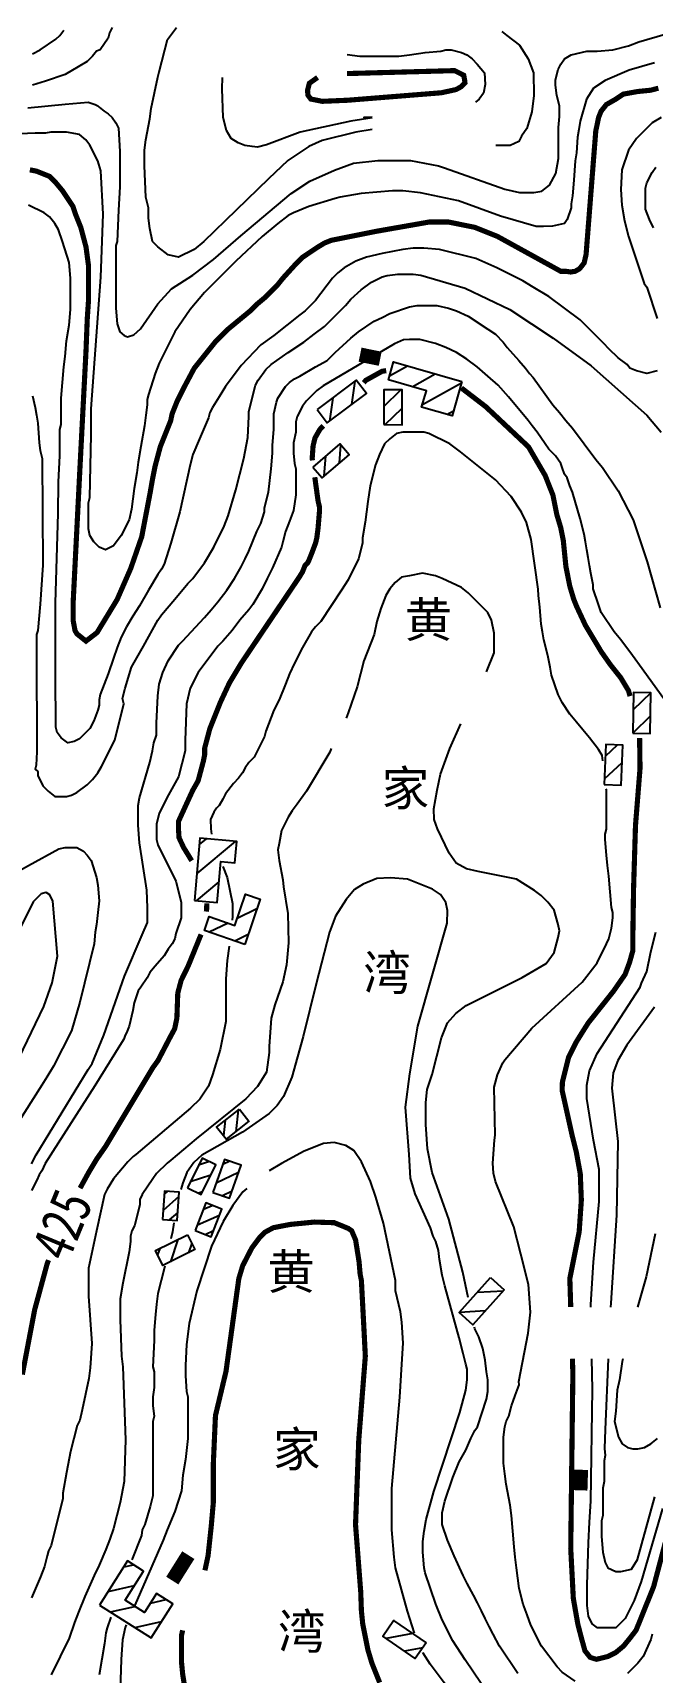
# Model space of a CAD drawing. Extents: x 35515948 to 35520624, y 3302916 to 3308279.
# Drawn here: x 35517751 to 35518052, y 3306052 to 3306850 of the extents above; entities that cross this region are included whole.
import ezdxf
from ezdxf.enums import TextEntityAlignment as Align

# ---------------------------------------------------------------- set-up
doc = ezdxf.new("R2010")
doc.units = 0
doc.header["$LTSCALE"] = 10000
doc.header["$MEASUREMENT"] = 0
doc.layers.get('0').update_dxf_attribs({"linetype": 'CONTINUOUS'})
for name, color, linetype in [('2111', 7, 'CONTINUOUS'), ('2112', 7, 'CONTINUOUS'), ('2113', 7, 'CONTINUOUS'), ('8112', 34, 'CONTINUOUS'), ('HY_DX_DGXZ', 3, 'CONTINUOUS')]:
    doc.layers.add(name, color=color, linetype=linetype)
doc.styles.add('仿宋体', font='')
doc.styles.add('正等线体', font='simhei.ttf', dxfattribs={"width": 0.8})
doc.styles.get('仿宋体').set_extended_font_data('文鼎CS仿宋体')

# ---------------------------------------------------------------- blocks, each defined once
blk = doc.blocks.new('401')
at = {"const_width": 0.7}
blk.add_lwpolyline([(-0.5, 0), (0.5, 0)], dxfattribs=at)

msp = doc.modelspace()

# ---------------------------------------------------------------- linework, layer by layer
at = {"layer": '2112', "linetype": 'Continuous', "ltscale": 0.005, "const_width": 7, "flags": 128}
msp.add_lwpolyline([(35517818.46, 3306096.77), (35517826.25, 3306109.15)], dxfattribs=at)
at = {"layer": '2113', "linetype": 'Continuous', "ltscale": 0.005}
for p, q in [((35517924.27, 3306682.87), (35517932.91, 3306687.67)), ((35517907.38, 3306680.27), (35517905.78, 3306668.9)), ((35517935.27, 3306677.54), (35517946.5, 3306683.78)), ((35517940.24, 3306668.86), (35517959.3, 3306679.45)), ((35517896.6, 3306672.14), (35517895, 3306660.77)), ((35517921.44, 3306667.89), (35517929.66, 3306675.98)), ((35517922.16, 3306659.07), (35517930.37, 3306667.16)), ((35517952.14, 3306664.03), (35517955.42, 3306665.86)), ((35517899.88, 3306640.49), (35517900.52, 3306649.08)), ((35517892.46, 3306634.1), (35517893.19, 3306643.77)), ((35518051.5, 3306528.65), (35518042.83, 3306520.28)), ((35518051.3, 3306517.43), (35518042.63, 3306509.06)), ((35518029.3, 3306497.76), (35518035.26, 3306503.26)), ((35518028.86, 3306486.71), (35518037.52, 3306494.7)), ((35518037.04, 3306483.62), (35518037.07, 3306483.65)), ((35517849.02, 3306456.35), (35517830.36, 3306440.73)), ((35517834.94, 3306457.6), (35517831.61, 3306454.82)), ((35517841.16, 3306436.73), (35517830.13, 3306427.5)), ((35517859.68, 3306423.51), (35517850.06, 3306418.8)), ((35517845.63, 3306416.63), (35517836.47, 3306412.14)), ((35517855.4, 3306411.04), (35517848.94, 3306407.87)), ((35517844.27, 3306320.73), (35517843.37, 3306313.05)), ((35517850.57, 3306325.71), (35517849.33, 3306315.14)), ((35517855.66, 3306320.37), (35517855.62, 3306320.11)), ((35517836.51, 3306300.56), (35517831.25, 3306298.82)), ((35517846.39, 3306300.74), (35517842.99, 3306299.11)), ((35517837.25, 3306294.01), (35517827.16, 3306290.66)), ((35517850.72, 3306295.28), (35517839.81, 3306290.04)), ((35517821.71, 3306283.55), (35517813.97, 3306276.87)), ((35517816.18, 3306286.05), (35517814.54, 3306284.63)), ((35517833.16, 3306285.85), (35517831.17, 3306285.19)), ((35517847.54, 3306286.22), (35517842.87, 3306283.98)), ((35517821.14, 3306275.79), (35517816.99, 3306272.2)), ((35517830.75, 3306269.83), (35517841.43, 3306274.58)), ((35517833.66, 3306277.42), (35517837.85, 3306279.29)), ((35517834.47, 3306265.19), (35517838.52, 3306266.99)), ((35517812.35, 3306258.29), (35517811.33, 3306255.25)), ((35517821.17, 3306262.65), (35517817.51, 3306251.83)), ((35517827.93, 3306260.91), (35517826.33, 3306256.19)), ((35517966.98, 3306237.06), (35517979.66, 3306237.75)), ((35517958.31, 3306227.38), (35517970.99, 3306228.07)), ((35517794.87, 3306103.46), (35517799.52, 3306104.49)), ((35517787.28, 3306091.53), (35517799.99, 3306094.35)), ((35517788.31, 3306081.51), (35517800.28, 3306084.17)), ((35517807.85, 3306085.85), (35517815.43, 3306087.54)), ((35517800.24, 3306073.92), (35517813.15, 3306076.79)), ((35517926.65, 3306077.13), (35517925.95, 3306077)), ((35517935.61, 3306070.98), (35517922.58, 3306068.55)), ((35517940.37, 3306064.05), (35517931.55, 3306062.4))]:
    msp.add_line(p, q, dxfattribs=at)
for points in [[(35517959.48, 3306680.08), (35517954.69, 3306663.3), (35517939.86, 3306667.54), (35517942.16, 3306675.57), (35517923.69, 3306680.84), (35517926.19, 3306689.58)], [(35517889, 3306666.41), (35517893.88, 3306659.93), (35517912.94, 3306674.29), (35517908.05, 3306680.77)], [(35517921.37, 3306659.07), (35517930.31, 3306659.01), (35517930.44, 3306675.98), (35517921.5, 3306676.04)], [(35517886.91, 3306638.37), (35517891.39, 3306633.18), (35517904.49, 3306644.46), (35517900.02, 3306649.66)], [(35518042.63, 3306509), (35518051.15, 3306508.85), (35518051.5, 3306528.68), (35518042.98, 3306528.83)], [(35518028.74, 3306483.96), (35518037.07, 3306483.62), (35518037.85, 3306503.15), (35518029.53, 3306503.48)], [(35517829.19, 3306427.58), (35517840.26, 3306426.6), (35517842.04, 3306446.59), (35517848.93, 3306445.98), (35517849.85, 3306456.27), (35517831.88, 3306457.87)], [(35517853.76, 3306406.23), (35517834.15, 3306412.94), (35517836.48, 3306419.77), (35517848.93, 3306415.5), (35517854.15, 3306430.73), (35517861.31, 3306428.27)], [(35517851.11, 3306326.13), (35517855.77, 3306320.23), (35517844.64, 3306311.44), (35517839.98, 3306317.34)], [(35517825.78, 3306287.9), (35517832.49, 3306284.53), (35517839.72, 3306298.95), (35517833.01, 3306302.32)], [(35517838.25, 3306285.6), (35517846.32, 3306282.77), (35517851.95, 3306298.79), (35517843.88, 3306301.62)], [(35517813.65, 3306272.44), (35517820.86, 3306271.92), (35517821.86, 3306285.64), (35517814.65, 3306286.17)], [(35517829.67, 3306267.03), (35517837.39, 3306264.06), (35517842.55, 3306277.48), (35517834.83, 3306280.45)], [(35517825.91, 3306264.99), (35517829.49, 3306257.75), (35517813.9, 3306250.04), (35517810.32, 3306257.28)], [(35517973.43, 3306244.25), (35517980.12, 3306238.26), (35517964.79, 3306221.15), (35517958.1, 3306227.15)], [(35517783.04, 3306084.86), (35517808.13, 3306068.9), (35517818.68, 3306085.47), (35517810.8, 3306090.48), (35517804.91, 3306081.23), (35517795.47, 3306087.23), (35517804.45, 3306101.35), (35517796.68, 3306106.3)], [(35517942.08, 3306066.55), (35517936.78, 3306058.82), (35517920.93, 3306069.69), (35517926.23, 3306077.42)]]:
    msp.add_lwpolyline(points, close=True, dxfattribs=at)
at = {"layer": 'HY_DX_DGXZ', "linetype": 'Continuous', "ltscale": 0.005, "flags": 128}
for points, elevation in [([(35517748.12, 3306813.14), (35517766.26, 3306814.97), (35517777.46, 3306815.92), (35517780.87, 3306814.77), (35517782.14, 3306814.13), (35517782.78, 3306813.5), (35517785.32, 3306811.59), (35517787.22, 3306810.32), (35517789.13, 3306808.42), (35517791.03, 3306805.88), (35517792.3, 3306803.34), (35517792.94, 3306791.91), (35517792.94, 3306788.1), (35517792.94, 3306784.29), (35517792.94, 3306774.76), (35517792.3, 3306763.33), (35517791.67, 3306748.09), (35517791.03, 3306746.19), (35517791.03, 3306715.71), (35517791.67, 3306708.09), (35517792.94, 3306704.28), (35517795.03, 3306702.48), (35517796.6, 3306701.85), (35517799.76, 3306702.79), (35517802.91, 3306705.62), (35517811.42, 3306717.91), (35517818.04, 3306725.15), (35517828.44, 3306731.77), (35517838.53, 3306739.33), (35517851.77, 3306750.98), (35517876.36, 3306771.45), (35517885.5, 3306777.44), (35517897.48, 3306782.79), (35517906.6, 3306786.19), (35517918.51, 3306787.62), (35517934.39, 3306787.62), (35517948.11, 3306784.93), (35517951.01, 3306784.05), (35517980.33, 3306773.66), (35517987.58, 3306772.08), (35517994.51, 3306772.08), (35517998.3, 3306772.71), (35518002.08, 3306775.55), (35518005.23, 3306781.22), (35518006.49, 3306788.46), (35518006.49, 3306803.58), (35518006.93, 3306809.05), (35518006.93, 3306814.13), (35518005.66, 3306819.21), (35518005.03, 3306824.29), (35518005.03, 3306826.83), (35518006.3, 3306831.91), (35518007.57, 3306834.45), (35518009.47, 3306836.99), (35518012.65, 3306838.9), (35518020.27, 3306840.8), (35518025.35, 3306840.8), (35518032.97, 3306841.44), (35518040.59, 3306843.34), (35518045.67, 3306845.25), (35518058.37, 3306849.06)], 460), ([(35517789.13, 3306852.23), (35517787.86, 3306849.69), (35517787.22, 3306847.15), (35517783.41, 3306841.44), (35517781.51, 3306840.8), (35517779.6, 3306838.26), (35517777.06, 3306835.72), (35517772.62, 3306833.18), (35517766.27, 3306829.37), (35517756.74, 3306826.2), (35517750.39, 3306824.29)], 465), ([(35517750.39, 3306839.53), (35517754.2, 3306841.44), (35517761.82, 3306846.52), (35517763.73, 3306848.42), (35517765.63, 3306850.96)], 470), ([(35517915.8, 3306802.62), (35517907.88, 3306801.37), (35517891.49, 3306797.28), (35517884.87, 3306794.44), (35517874.78, 3306787.52), (35517865.32, 3306778.7), (35517833.8, 3306748.14), (35517829.13, 3306744.28), (35517821.51, 3306740.47), (35517816.43, 3306741.74), (35517811.35, 3306745.55), (35517808.81, 3306748.09), (35517807.54, 3306754.44), (35517806.91, 3306759.52), (35517806.91, 3306764.6), (35517805.64, 3306769.68), (35517805, 3306784.92), (35517805, 3306792.54), (35517805.64, 3306797.62), (35517807.54, 3306807.78), (35517808.18, 3306812.86), (35517811.35, 3306828.1), (35517811.99, 3306830.64), (35517816.09, 3306846.48), (35517820.42, 3306852.2)], 465), ([(35517978.92, 3306850.38), (35517981.38, 3306848.45), (35517987.43, 3306843.7), (35517991.77, 3306837.01), (35517994.28, 3306830.16), (35517994.55, 3306819.13), (35517993.59, 3306811.32), (35517991.07, 3306803.08), (35517988.56, 3306799.34), (35517987.17, 3306796.83), (35517983, 3306794.83), (35517976.01, 3306794.83)], 465), ([(35517903.58, 3306839.09), (35517909.74, 3306838.4), (35517912.32, 3306838.26), (35517923.75, 3306838.26), (35517928.83, 3306838.26), (35517933.91, 3306838.9), (35517941.53, 3306840.17), (35517949.15, 3306840.8), (35517951.69, 3306841.44), (35517954.23, 3306841.44), (35517959.31, 3306840.17), (35517961.85, 3306838.9), (35517964.39, 3306836.99), (35517966.93, 3306834.45), (35517970.41, 3306830.16), (35517970.85, 3306824.6), (35517969.98, 3306820.26), (35517967.9, 3306817.48), (35517966.15, 3306816.02)], 470), ([(35518053.24, 3306835.03), (35518040.94, 3306831.56), (35518029.28, 3306826.53), (35518023.61, 3306822.75), (35518020.14, 3306817.39), (35518016.99, 3306806.68), (35518016.46, 3306802.7), (35518015.82, 3306798.89), (35518015.19, 3306791.27), (35518014.55, 3306787.46), (35518013.92, 3306777.94), (35518013.28, 3306770.32), (35518012.65, 3306766.51), (35518012.65, 3306764.6), (35518010.74, 3306758.89), (35518009.47, 3306756.98), (35518003.53, 3306755.69), (35517999.12, 3306755.38), (35517995.65, 3306755.38), (35517978.31, 3306760.42), (35517957.82, 3306767.98), (35517939.23, 3306771.76), (35517930.73, 3306772.86), (35517925.65, 3306772.86), (35517918.03, 3306772.22), (35517910.41, 3306771.59), (35517900.25, 3306769.68), (35517897.71, 3306769.05), (35517885.01, 3306765.24), (35517877.39, 3306762.06), (35517874.85, 3306760.79), (35517869.77, 3306756.98), (35517862.15, 3306750.63), (35517849.45, 3306738.57), (35517834.21, 3306723.33), (35517827.23, 3306715.07), (35517819.61, 3306704.28), (35517811.99, 3306689.04), (35517810.08, 3306683.96), (35517806.91, 3306673.8), (35517806.27, 3306671.26), (35517806.27, 3306668.72), (35517805.64, 3306663.64), (35517805, 3306658.56), (35517803.1, 3306648.4), (35517801.83, 3306640.78), (35517801.19, 3306635.7), (35517799.92, 3306628.08), (35517799.29, 3306623), (35517798.65, 3306617.92), (35517797.38, 3306612.84), (35517793.57, 3306605.22), (35517789.76, 3306600.14), (35517785.95, 3306598.23), (35517782.78, 3306599.5), (35517780.24, 3306602.04), (35517778.33, 3306605.22), (35517777.7, 3306608.39), (35517777.7, 3306621.09), (35517778.33, 3306623.63), (35517778.97, 3306654.11), (35517778.97, 3306659.19), (35517778.97, 3306666.81), (35517783.59, 3306730.82), (35517784.85, 3306761.38), (35517783.59, 3306782.48), (35517782.14, 3306787.46), (35517778.33, 3306795.08), (35517776.43, 3306797.62), (35517773.25, 3306800.16), (35517766.9, 3306801.43), (35517759.28, 3306801.43), (35517756.74, 3306800.8), (35517751.66, 3306800.8), (35517714.09, 3306799.17)], 455), ([(35517915.76, 3306808.3), (35517905.36, 3306806.73), (35517880.77, 3306801.37), (35517864.34, 3306795.26), (35517859.92, 3306794.13), (35517857.4, 3306794.31), (35517853.76, 3306794.83), (35517850.54, 3306796.13), (35517847.07, 3306798.21), (35517844.81, 3306802.12), (35517843.17, 3306808.54), (35517842.73, 3306822.35), (35517842.95, 3306827.97)], 470), ([(35517915.8, 3306808.68), (35517911.68, 3306808.42), (35517915.76, 3306808.3)], 470), ([(35517742.29, 3306441.08), (35517744.13, 3306442.16), (35517748.43, 3306444.64), (35517763.14, 3306452.78), (35517766.27, 3306453.45), (35517768.81, 3306453.45), (35517771.98, 3306453.45), (35517775.16, 3306451.55), (35517777.06, 3306449.64), (35517778.97, 3306447.1), (35517781.51, 3306438.85), (35517782.14, 3306435.04), (35517782.78, 3306427.42), (35517782.14, 3306421.7), (35517781.51, 3306415.99), (35517780.87, 3306412.18), (35517780.45, 3306406.46), (35517773.51, 3306378.11), (35517769.42, 3306364.25), (35517760.59, 3306346.93), (35517757.38, 3306341.69), (35517754.97, 3306337.83), (35517739.26, 3306312.92)], 440), ([(35517743.93, 3306351.07), (35517755.93, 3306376.11), (35517760.01, 3306387.56), (35517762.53, 3306400.5), (35517760.27, 3306427.32), (35517758.88, 3306430.36), (35517757.06, 3306431.48), (35517754.54, 3306430.79), (35517750.64, 3306426.88), (35517740.74, 3306406.92), (35517739.56, 3306404.65)], 445), ([(35518053.53, 3306265.39), (35518049.12, 3306244.6), (35518044.94, 3306229.82)], 440), ([(35518037.83, 3306204.67), (35518037.45, 3306203.34), (35518036.27, 3306194.46), (35518034.99, 3306189.38), (35518034.36, 3306179.22), (35518033.73, 3306174.14), (35518035.63, 3306166.52), (35518037.53, 3306163.35), (35518040.08, 3306161.44), (35518042.62, 3306160.81), (35518045.16, 3306160.81), (35518048.33, 3306161.44), (35518051.51, 3306163.35), (35518054.68, 3306165.89)], 440)]:
    msp.add_lwpolyline(points, dxfattribs=dict(at, elevation=elevation))
at = {"layer": 'HY_DX_DGXZ', "linetype": 'Continuous', "ltscale": 0.005, "const_width": 2.5, "flags": 128}
for points, elevation in [([(35517903.58, 3306829.9), (35517905.23, 3306829.9), (35517955.92, 3306831.29), (35517960.35, 3306829.03), (35517960.78, 3306826.69), (35517960.95, 3306825.3), (35517959.13, 3306823.47), (35517956.61, 3306822.08), (35517949.5, 3306820.52), (35517903.84, 3306816.88), (35517891.43, 3306816.35), (35517885.87, 3306817.48), (35517884.48, 3306819.39), (35517884.31, 3306821.65), (35517885.18, 3306825.12), (35517889.2, 3306827.97)], 475), ([(35518055.13, 3306822.75), (35518051.38, 3306821.75), (35518045.03, 3306821.12), (35518038.05, 3306819.85), (35518034.24, 3306817.31), (35518029.79, 3306814.77), (35518027.25, 3306811.59), (35518025.98, 3306808.42), (35518025.35, 3306805.24), (35518024.65, 3306801.99), (35518019.92, 3306741.83), (35518018.98, 3306737.74), (35518016.77, 3306734.91), (35518014.56, 3306733.65), (35518012.36, 3306733.33), (35518010.15, 3306733.65), (35518007.63, 3306733.65), (35517976.74, 3306750.65), (35517965.66, 3306755.08), (35517952.96, 3306757.62), (35517943.43, 3306757.62), (35517918.03, 3306753.17), (35517895.81, 3306748.73), (35517892.63, 3306747.46), (35517889.46, 3306745.55), (35517881.84, 3306740.47), (35517878.66, 3306737.3), (35517872.31, 3306730.31), (35517869.77, 3306727.14), (35517863.42, 3306720.79), (35517859.61, 3306717.61), (35517856.44, 3306714.44), (35517845.64, 3306705.55), (35517839.29, 3306699.2), (35517829.13, 3306686.5), (35517824.05, 3306676.97), (35517820.88, 3306670.62), (35517818.34, 3306664.27), (35517817.7, 3306661.1), (35517815.16, 3306654.75), (35517812.62, 3306648.4), (35517810.08, 3306638.87), (35517808.81, 3306632.52), (35517807.67, 3306625.96), (35517803.57, 3306604.54), (35517798.21, 3306589.11), (35517791.59, 3306573.99), (35517781.82, 3306557.92), (35517776.43, 3306553.78), (35517772.05, 3306557.29), (35517771.1, 3306558.87), (35517770.16, 3306563.91), (35517770.16, 3306572.1), (35517773.31, 3306634.46), (35517776.43, 3306694.75), (35517777.06, 3306710.63), (35517777.7, 3306720.15), (35517777.7, 3306726.5), (35517777.7, 3306736.03), (35517776.43, 3306745.55), (35517773.89, 3306755.08), (35517771.35, 3306761.43), (35517770.08, 3306765.24), (35517765, 3306772.86), (35517761.82, 3306776.67), (35517758.65, 3306779.84), (35517752.3, 3306782.38), (35517749.12, 3306783.02)], 450), ([(35517919.42, 3306047.14), (35517916.88, 3306053.49), (35517915.62, 3306056.67), (35517913.71, 3306063.02), (35517911.17, 3306075.72), (35517910.53, 3306082.07), (35517910.2, 3306091.25), (35517907.67, 3306124.01), (35517909.25, 3306165.27), (35517912.44, 3306205.89), (35517911.8, 3306218.59), (35517910.53, 3306242.72), (35517909.9, 3306245.9), (35517909.4, 3306251.78), (35517907.7, 3306262.48), (35517905.79, 3306266.94), (35517904.1, 3306268.1), (35517897.31, 3306270.86), (35517887.56, 3306271.17), (35517875.8, 3306270.01), (35517867.63, 3306268.42), (35517863.55, 3306266.22), (35517861.01, 3306263.68), (35517857.2, 3306258.6), (35517852.73, 3306249.95), (35517850.84, 3306243.65), (35517844.6, 3306198.52), (35517839.47, 3306177.02), (35517838.45, 3306153.98), (35517838.45, 3306135.03), (35517837.42, 3306123.26), (35517835.88, 3306108.92), (35517834.35, 3306101.75)], 400)]:
    msp.add_lwpolyline(points, dxfattribs=dict(at, elevation=elevation))
at = {"layer": 'HY_DX_DGXZ', "linetype": 'Continuous', "ltscale": 0.005}
for points, elevation in [([(35518056.46, 3306808.42), (35518052.02, 3306805.88), (35518044.4, 3306798.26), (35518040.59, 3306792.54), (35518037.41, 3306783.02), (35518036.78, 3306773.49), (35518037.41, 3306765.87), (35518038.68, 3306758.25), (35518040.59, 3306750.63), (35518048.21, 3306727.77), (35518049.48, 3306725.87), (35518054.56, 3306710.63)], 445), ([(35518052.83, 3306754.76), (35518050.75, 3306758.89), (35518048.84, 3306763.97), (35518048.84, 3306774.13), (35518049.48, 3306776.67), (35518052.02, 3306781.75), (35518053.92, 3306784.29)], 440), ([(35518054.56, 3306685.23), (35518049.48, 3306683.96), (35518044.4, 3306685.23), (35518041.22, 3306686.5), (35518039.95, 3306688.4), (35518035.51, 3306691.58), (35518031.06, 3306696.02), (35518028.52, 3306698.56), (35518024.71, 3306702.37), (35518017.09, 3306709.99), (35518001.85, 3306721.42), (35517994.23, 3306725.87), (35517989.15, 3306729.04), (35517976.45, 3306735.39), (35517966.29, 3306739.84), (35517948.51, 3306744.28), (35517940.89, 3306744.92), (35517935.81, 3306744.92), (35517930.73, 3306744.28), (35517920.57, 3306742.38), (35517912.95, 3306740.47), (35517907.87, 3306738.57), (35517902.16, 3306735.39), (35517898.98, 3306732.85), (35517896.44, 3306730.31), (35517888.19, 3306719.52), (35517883.11, 3306714.44), (35517880.57, 3306712.53), (35517867.87, 3306702.37), (35517861.52, 3306697.93), (35517851.99, 3306687.77), (35517844.37, 3306677.61), (35517841.2, 3306672.53), (35517838.02, 3306667.45), (35517836.75, 3306664.91), (35517836.12, 3306662.37), (35517831.67, 3306652.21), (35517828.5, 3306644.59), (35517827.23, 3306639.51), (35517822.15, 3306616.65), (35517817.7, 3306601.41), (35517814.53, 3306591.25), (35517813.26, 3306588.71), (35517811.35, 3306586.17), (35517806.91, 3306578.55), (35517802.46, 3306570.93), (35517799.29, 3306565.85), (35517796.11, 3306560.77), (35517793.57, 3306555.69), (35517791.67, 3306550.61), (35517789.76, 3306545.53), (35517787.22, 3306537.91), (35517785.32, 3306532.83), (35517783.41, 3306527.75), (35517782.78, 3306525.21), (35517782.78, 3306522.67), (35517782.14, 3306520.13), (35517780.24, 3306515.05), (35517778.33, 3306511.24), (35517773.25, 3306506.16), (35517770.71, 3306504.89), (35517767.54, 3306504.25), (35517764.36, 3306506.79), (35517762.46, 3306509.33), (35517761.82, 3306511.87), (35517761.65, 3306537.45), (35517761.65, 3306572.41), (35517762.91, 3306615.88), (35517763.09, 3306631.25), (35517763.73, 3306643.95), (35517763.73, 3306649.03), (35517763.73, 3306654.11), (35517763.73, 3306656.65), (35517764.36, 3306659.19), (35517764.36, 3306666.81), (35517764.36, 3306671.89), (35517765, 3306679.51), (35517765.63, 3306687.13), (35517766.27, 3306692.21), (35517766.9, 3306699.83), (35517768.17, 3306707.45), (35517768.81, 3306715.07), (35517768.81, 3306730.31), (35517768.17, 3306737.93), (35517765, 3306748.09), (35517763.09, 3306753.81), (35517761.19, 3306756.98), (35517758.65, 3306760.16), (35517756.11, 3306762.06), (35517748.49, 3306765.87)], 445), ([(35517750.39, 3306673.16), (35517751.66, 3306667.45), (35517752.3, 3306663.64), (35517752.93, 3306659.83), (35517753.57, 3306650.3), (35517754.2, 3306646.49), (35517755.03, 3306642.65), (35517755.34, 3306590.68), (35517754.08, 3306571.78), (35517752.93, 3306558.86), (35517752.3, 3306556.96), (35517752.3, 3306549.34), (35517752.46, 3306499.88), (35517752.2, 3306493.46), (35517751.66, 3306491.55), (35517752.93, 3306490.28), (35517752.93, 3306488.38), (35517755.47, 3306483.3), (35517758.01, 3306480.76), (35517761.19, 3306478.22), (35517766.9, 3306478.22), (35517769.44, 3306478.85), (35517771.98, 3306480.12), (35517777.06, 3306483.93), (35517779.6, 3306486.47), (35517782.14, 3306489.65), (35517784.05, 3306492.82), (35517790.4, 3306505.52), (35517794.84, 3306523.3), (35517794.21, 3306525.84), (35517795.48, 3306530.92), (35517798.65, 3306541.08), (35517804.37, 3306551.24), (35517811.35, 3306563.94), (35517813.26, 3306566.48), (35517819.61, 3306574.1), (35517825.96, 3306581.72), (35517828.5, 3306584.26), (35517834.21, 3306591.88), (35517838.66, 3306599.5), (35517843.74, 3306609.66), (35517845.64, 3306614.74), (35517849.45, 3306627.44), (35517853.26, 3306642.68), (35517855.17, 3306652.84), (35517855.8, 3306663), (35517855.8, 3306665.54), (35517858.98, 3306678.24), (35517860.25, 3306680.78), (35517864.06, 3306685.86), (35517866.6, 3306688.4), (35517874.85, 3306694.12), (35517882.47, 3306699.2), (35517887.55, 3306703.01), (35517892.63, 3306706.82), (35517902.79, 3306716.98), (35517905.33, 3306720.15), (35517910.41, 3306724.6), (35517915.49, 3306728.41), (35517920.57, 3306730.95), (35517923.11, 3306731.58), (35517928.19, 3306732.22), (35517935.81, 3306732.22), (35517939.54, 3306731.76), (35517960.98, 3306725.46), (35517982.73, 3306715.06), (35518003.85, 3306701.2), (35518022.44, 3306687.66), (35518043.88, 3306668.76), (35518049.48, 3306663.64), (35518056.46, 3306655.38)], 440), ([(35517749.87, 3306299.48), (35517752.22, 3306303.93), (35517777.46, 3306345.38), (35517779.37, 3306348.33), (35517785.1, 3306362.13), (35517795.26, 3306390.71), (35517803.78, 3306410.87), (35517806.3, 3306416.85), (35517806.3, 3306424.1), (35517805.98, 3306432.6), (35517802.52, 3306455.59), (35517801.83, 3306464.25), (35517801.83, 3306473.77), (35517802.46, 3306477.58), (35517807.54, 3306494.73), (35517808.81, 3306500.44), (35517809.45, 3306504.25), (35517810.72, 3306508.06), (35517810.72, 3306513.78), (35517811.35, 3306527.11), (35517811.99, 3306532.83), (35517813.89, 3306538.54), (35517816.43, 3306544.26), (35517821.51, 3306551.88), (35517823.42, 3306553.78), (35517834.21, 3306565.21), (35517837.39, 3306569.02), (35517840.56, 3306572.83), (35517845.01, 3306578.55), (35517848.82, 3306584.26), (35517851.99, 3306589.98), (35517853.9, 3306593.79), (35517855.8, 3306597.6), (35517859.61, 3306607.12), (35517861.52, 3306610.93), (35517863.42, 3306616.65), (35517863.42, 3306618.55), (35517865.33, 3306626.17), (35517865.96, 3306631.89), (35517866.6, 3306637.6), (35517867.23, 3306645.22), (35517867.23, 3306649.03), (35517867.87, 3306656.65), (35517867.87, 3306660.46), (35517867.87, 3306664.27), (35517869.14, 3306669.99), (35517869.77, 3306671.89), (35517873.58, 3306677.61), (35517875.49, 3306679.51), (35517878.03, 3306681.42), (35517880.57, 3306682.69), (35517888.19, 3306687.13), (35517893.9, 3306690.31), (35517897.71, 3306694.12), (35517905.33, 3306701.1), (35517909.14, 3306704.28), (35517916.76, 3306709.36), (35517920.57, 3306711.26), (35517924.38, 3306713.17), (35517933.91, 3306716.34), (35517937.72, 3306716.98), (35517947.24, 3306716.98), (35517952.96, 3306715.71), (35517956.77, 3306714.44), (35517962.48, 3306711.9), (35517972.01, 3306705.55), (35517975.82, 3306703.01), (35517979.63, 3306699.2), (35517981.53, 3306696.66), (35517987.25, 3306690.31), (35517990.42, 3306686.5), (35517992.33, 3306683.96), (35517994.23, 3306682.05), (35518003.76, 3306668.72), (35518006.93, 3306664.91), (35518010.11, 3306661.1), (35518013.28, 3306657.29), (35518019, 3306649.67), (35518024.71, 3306642.05), (35518027.89, 3306638.24), (35518035.51, 3306626.81), (35518042.81, 3306612.74), (35518049.74, 3306592.27), (35518056.05, 3306569.9)], 435), ([(35518064.87, 3306515.73), (35518047.22, 3306540.3), (35518042.49, 3306546.8), (35518036.78, 3306554.42), (35518033.6, 3306558.23), (35518027.25, 3306567.75), (35518025.98, 3306571.56), (35518023.44, 3306579.18), (35518023.44, 3306581.09), (35518022.17, 3306586.8), (35518021.54, 3306590.61), (35518020.9, 3306594.42), (35518020.27, 3306598.23), (35518019.63, 3306602.04), (35518019, 3306605.85), (35518017.09, 3306613.47), (35518013.28, 3306626.17), (35518012.01, 3306629.35), (35518010.74, 3306633.16), (35518009.47, 3306635.06), (35518008.2, 3306638.24), (35518007.57, 3306640.14), (35518005.03, 3306643.95), (35518003.12, 3306645.86), (35518001.85, 3306647.13), (35517999.95, 3306649.67), (35517996.14, 3306655.38), (35517993.6, 3306658.56), (35517991.69, 3306661.1), (35517982.17, 3306672.53), (35517977.09, 3306678.24), (35517972.01, 3306682.69), (35517966.93, 3306687.13), (35517961.85, 3306690.94), (35517956.77, 3306694.12), (35517951.69, 3306696.66), (35517946.61, 3306698.56), (35517938.99, 3306700.47), (35517933.91, 3306700.47), (35517931.03, 3306700.26), (35517926.62, 3306698.37), (35517891.94, 3306677.9), (35517888.82, 3306675.7), (35517883.74, 3306670.62), (35517881.84, 3306668.08), (35517879.3, 3306663), (35517878.66, 3306660.46), (35517878.66, 3306655.38), (35517877.39, 3306650.3), (35517877.39, 3306645.22), (35517878.03, 3306640.14), (35517878.66, 3306637.6), (35517878.66, 3306624.9), (35517877.39, 3306617.28), (35517875.49, 3306612.2), (35517873.58, 3306607.12), (35517872.31, 3306602.04), (35517871.68, 3306599.5), (35517867.23, 3306589.34), (35517864.69, 3306584.26), (35517862.15, 3306579.18), (35517857.71, 3306571.56), (35517855.8, 3306569.02), (35517851.36, 3306563.94), (35517847.55, 3306558.86), (35517843.1, 3306553.78), (35517840.56, 3306551.24), (35517831.04, 3306538.54), (35517827.23, 3306530.92), (35517825.32, 3306523.3), (35517824.69, 3306505.52), (35517824.69, 3306500.44), (35517821.51, 3306487.74), (35517815.8, 3306477.58), (35517811.99, 3306469.96), (35517810.72, 3306464.88), (35517810.72, 3306457.26), (35517811.35, 3306454.72), (35517820.24, 3306436.94), (35517822.78, 3306426.78), (35517822.78, 3306419.16), (35517820.24, 3306411.54), (35517819.61, 3306409), (35517818.34, 3306406.46), (35517816.43, 3306403.92), (35517814.53, 3306400.75), (35517810.08, 3306395.67), (35517807.54, 3306392.49), (35517806.27, 3306389.95), (35517803.1, 3306385.51), (35517801.83, 3306383.6), (35517799.92, 3306377.89), (35517799.29, 3306374.08), (35517797.38, 3306366.46), (35517796.11, 3306363.28), (35517795.48, 3306362.01), (35517794.84, 3306360.11), (35517792.86, 3306357.13), (35517780.77, 3306337.39), (35517756.51, 3306299.62), (35517754.96, 3306296.06), (35517753.69, 3306294.16), (35517752.42, 3306291.62), (35517749.88, 3306286.54)], 430), ([(35518028.12, 3306495.47), (35518027.79, 3306498.06), (35518025.98, 3306501.08), (35518021.54, 3306506.79), (35518018.36, 3306510.6), (35518015.19, 3306514.41), (35518012.01, 3306518.22), (35518008.2, 3306523.94), (35518006.3, 3306527.75), (35518003.12, 3306537.27), (35518002.49, 3306541.08), (35518001.22, 3306546.8), (35517999.31, 3306554.42), (35517998.68, 3306558.23), (35517998.04, 3306562.04), (35517997.41, 3306570.29), (35517996.77, 3306576.01), (35517996.66, 3306579.03), (35517993.2, 3306603.28), (35517990.99, 3306611.47), (35517988.47, 3306616.51), (35517983.43, 3306624.07), (35517975.86, 3306632.26), (35517958.84, 3306645.8), (35517953.59, 3306649.67), (35517943.43, 3306654.75), (35517940.89, 3306655.38), (35517930.73, 3306655.38), (35517927.56, 3306654.75), (35517924.38, 3306652.21), (35517921.84, 3306649.67), (35517919.3, 3306644.59), (35517917.4, 3306639.51), (35517914.86, 3306629.35), (35517913.59, 3306621.73), (35517912.95, 3306616.65), (35517912.32, 3306611.57), (35517911.05, 3306603.95), (35517911.05, 3306601.41), (35517909.14, 3306593.79), (35517904.06, 3306583.63), (35517900.89, 3306578.55), (35517895.81, 3306570.93), (35517890.73, 3306563.31), (35517888.19, 3306560.77), (35517886.28, 3306558.23), (35517881.84, 3306550.61), (35517878.03, 3306542.99), (35517875.49, 3306537.91), (35517873.58, 3306532.83), (35517870.41, 3306525.21), (35517867.87, 3306520.13), (35517864.06, 3306509.97), (35517863.42, 3306507.43), (35517858.34, 3306497.27), (35517855.8, 3306494.73), (35517853.9, 3306492.19), (35517852.63, 3306489.65), (35517850.72, 3306487.11), (35517848.18, 3306484.57), (35517844.37, 3306479.49), (35517843.1, 3306476.95), (35517841.2, 3306473.77), (35517839.93, 3306472.5), (35517838.66, 3306470.6), (35517837, 3306467.07), (35517837.18, 3306462.47), (35517837.53, 3306459.93)], 420), ([(35517971.5, 3306538.87), (35517975.18, 3306548.07), (35517975.18, 3306557.59), (35517973.91, 3306563.94), (35517972.01, 3306567.75), (35517962.48, 3306577.28), (35517959.31, 3306579.82), (35517949.78, 3306584.26), (35517946.61, 3306585.53), (35517940.26, 3306586.8), (35517933.91, 3306585.53), (35517930.1, 3306584.9), (35517926.92, 3306582.36), (35517924.38, 3306579.18), (35517922.48, 3306576.01), (35517919.94, 3306569.66), (35517918.03, 3306563.31), (35517916.76, 3306556.96), (35517911.68, 3306544.26), (35517908.51, 3306531.56), (35517904.06, 3306518.86), (35517903.06, 3306516.36)], 415), ([(35517962.51, 3306234.45), (35517959.85, 3306246.79), (35517953.17, 3306272.55), (35517945.01, 3306295.34), (35517942.79, 3306306.79), (35517941.94, 3306318.56), (35517941.94, 3306329.26), (35517942.47, 3306335.73), (35517945.01, 3306342.94), (35517949.5, 3306360.74), (35517952.53, 3306368.12), (35517956.44, 3306372.63), (35517961.48, 3306376.54), (35517988.82, 3306390.17), (35518000.53, 3306397.02), (35518004.44, 3306402.32), (35518006.3, 3306409.64), (35518006.93, 3306412.81), (35518006.3, 3306415.99), (35518004.39, 3306422.97), (35518001.22, 3306426.78), (35517998.04, 3306429.96), (35517994.87, 3306432.5), (35517985.98, 3306437.96), (35517967.38, 3306441.74), (35517961.71, 3306443), (35517956.66, 3306445.83), (35517953.19, 3306450.56), (35517947.52, 3306462.52), (35517946.02, 3306467.07), (35517945.85, 3306472.11), (35517947.41, 3306481.31), (35517949.06, 3306489.12), (35517953.66, 3306501.53), (35517958.94, 3306513.49)], 415), ([(35517895.84, 3306501.49), (35517895.17, 3306499.81), (35517883.74, 3306480.76), (35517879.3, 3306474.41), (35517876.76, 3306471.23), (35517874.85, 3306468.06), (35517871.68, 3306461.71), (35517870.41, 3306455.36), (35517869.77, 3306452.18), (35517870.41, 3306447.1), (35517872.31, 3306437.58), (35517872.59, 3306434.26), (35517874.67, 3306421.33), (35517875.11, 3306406.92), (35517873.98, 3306396.33), (35517872.33, 3306388.08), (35517868.42, 3306376.8), (35517866.6, 3306370.38), (35517865.65, 3306356.58), (35517865.65, 3306353.62), (35517864.34, 3306344.16), (35517859.92, 3306337.05), (35517854.19, 3306331.14), (35517830.06, 3306311.61), (35517817.74, 3306301.24), (35517815.92, 3306299.87), (35517810.84, 3306294.79), (35517808.94, 3306292.25), (35517803.85, 3306284.63), (35517802.59, 3306282.09), (35517802.59, 3306279.55), (35517800.05, 3306269.39), (35517798.77, 3306266.85), (35517798.14, 3306264.31), (35517798.14, 3306261.77), (35517797.51, 3306256.69), (35517794.33, 3306241.45), (35517793.06, 3306233.83), (35517793.06, 3306228.75), (35517793.06, 3306223.67), (35517793.7, 3306205.89), (35517794.33, 3306200.81), (35517794.97, 3306183.03), (35517795.6, 3306165.25), (35517794.97, 3306144.93), (35517793.06, 3306134.77), (35517789.88, 3306122.07), (35517787.98, 3306116.99), (35517786.08, 3306111.91), (35517782.9, 3306104.29), (35517780.36, 3306099.21), (35517775.91, 3306089.05), (35517772.74, 3306081.43), (35517770.84, 3306076.35), (35517768.3, 3306068.73), (35517759.41, 3306050.95)], 415), ([(35518014.67, 3306047.78), (35518008.33, 3306052.22), (35518005.78, 3306054.76), (35517998.16, 3306064.92), (35517993.09, 3306075.08), (35517991.18, 3306080.16), (35517989.27, 3306085.24), (35517987.37, 3306092.86), (35517986.73, 3306097.94), (35517986.1, 3306103.02), (35517985.47, 3306108.1), (35517984.83, 3306113.18), (35517984.2, 3306120.8), (35517983.56, 3306128.42), (35517982.92, 3306133.5), (35517981.02, 3306143.66), (35517980.38, 3306148.74), (35517979.75, 3306153.82), (35517979.75, 3306166.52), (35517980.38, 3306171.6), (35517981.02, 3306174.14), (35517982.29, 3306176.68), (35517983.56, 3306181.76), (35517985.47, 3306186.84), (35517987.37, 3306191.92), (35517987.23, 3306193.56), (35517991.65, 3306217.19), (35517992.91, 3306227.26), (35517991.96, 3306240.81), (35517988.18, 3306255.61), (35517984.71, 3306268.84), (35517975.89, 3306290.89), (35517974.8, 3306295.02), (35517974.48, 3306299.79), (35517975.33, 3306311.03), (35517975.58, 3306313.38), (35517975.19, 3306336.87), (35517976.84, 3306342.86), (35517979.36, 3306348.59), (35517980.31, 3306350.15), (35517993.59, 3306365.52), (35518017.98, 3306387.82), (35518025.27, 3306397.29), (35518029.79, 3306406.46), (35518031.06, 3306409), (35518032.33, 3306414.08), (35518032.97, 3306419.16), (35518032.97, 3306421.7), (35518032.33, 3306424.24), (35518031.7, 3306431.86), (35518031.06, 3306439.48), (35518030.43, 3306444.56), (35518029.79, 3306449.64), (35518029.16, 3306457.26), (35518029.16, 3306459.8), (35518029.79, 3306462.34), (35518029.79, 3306466.79), (35518029.79, 3306471.23), (35518029.79, 3306481.39), (35518029.72, 3306481.99)], 420), ([(35517843.12, 3306444.16), (35517845.25, 3306438.77), (35517847.77, 3306426.19), (35517847.77, 3306419.77), (35517847.55, 3306417.96)], 420), ([(35518022.21, 3306229.82), (35518022.18, 3306231.11), (35518023.56, 3306251.61), (35518026.31, 3306281.25), (35518026.31, 3306296.72), (35518023.61, 3306311), (35518020.24, 3306331.32), (35518020.25, 3306337.74), (35518021.63, 3306344.68), (35518025.27, 3306353.19), (35518046.3, 3306385.51), (35518046.94, 3306387.41), (35518049.48, 3306393.13), (35518051.38, 3306402.65), (35518053.92, 3306412.18)], 430), ([(35517846.08, 3306405.46), (35517845.25, 3306398.41), (35517844.55, 3306389.47), (35517844.55, 3306368.73), (35517841.78, 3306355.19), (35517838.01, 3306342.77), (35517836.05, 3306337.31), (35517831.88, 3306330.88), (35517827.37, 3306326.54), (35517800.63, 3306304.02), (35517799.41, 3306303.05), (35517796.87, 3306300.51), (35517789.88, 3306292.25), (35517786.71, 3306287.17), (35517785.44, 3306284.63), (35517781.49, 3306266.96), (35517777.71, 3306248.69), (35517777.71, 3306235.14), (35517779.29, 3306212.15), (35517778.45, 3306200.18), (35517777.82, 3306195.1), (35517774.65, 3306179.86), (35517773.38, 3306174.78), (35517772.1, 3306172.24), (35517768.93, 3306159.54), (35517767.02, 3306149.38), (35517765.12, 3306139.22), (35517765.12, 3306136.68), (35517759.41, 3306113.82), (35517758.13, 3306111.28), (35517757.5, 3306108.74), (35517756.23, 3306103.66), (35517754.33, 3306098.58), (35517749.88, 3306088.42)], 420), ([(35518053.31, 3306375.67), (35518039.77, 3306357.27), (35518035.43, 3306349.72), (35518033.09, 3306343.73), (35518032.39, 3306336.35), (35518032.57, 3306334.88), (35518035.33, 3306310.4), (35518034.8, 3306274.57), (35518031.93, 3306231.64), (35518031.85, 3306229.82)], 435), ([(35517936.44, 3306071.23), (35517932.93, 3306081.86), (35517927.05, 3306103.02), (35517926.41, 3306108.1), (35517925.38, 3306121.48), (35517925.38, 3306141.64), (35517929.16, 3306186.05), (35517930.22, 3306202.08), (35517930.85, 3306212.24), (35517930.22, 3306222.4), (35517929.59, 3306227.48), (35517927.05, 3306237.64), (35517927.05, 3306242.72), (35517921.33, 3306270.66), (35517917.52, 3306283.36), (35517914.98, 3306290.98), (35517910.53, 3306300.51), (35517906.85, 3306305.94), (35517902.93, 3306308.49), (35517897.31, 3306309.87), (35517892.12, 3306309.4), (35517882.59, 3306305.59), (35517871.65, 3306299.71), (35517865.58, 3306296.12)], 405), ([(35517854.73, 3306287.55), (35517852.73, 3306285.85), (35517848.01, 3306279.24), (35517843.28, 3306271.37), (35517837.6, 3306259.4), (35517830.35, 3306237.66), (35517826.72, 3306221.77), (35517825.45, 3306211.61), (35517824.81, 3306201.45), (35517824.81, 3306196.37), (35517825.45, 3306188.75), (35517826.08, 3306186.21), (35517826.08, 3306165.89), (35517824.81, 3306155.73), (35517823.54, 3306148.11), (35517822.91, 3306140.49), (35517819.73, 3306130.33), (35517815.92, 3306121.44), (35517814.02, 3306116.36), (35517800.24, 3306084.77)], 405), ([(35517819.27, 3306270.81), (35517818.55, 3306266.4), (35517817.79, 3306262.99)], 410), ([(35517814.79, 3306249.7), (35517814.65, 3306249.07), (35517811.48, 3306236.37), (35517810.84, 3306231.29), (35517810.2, 3306226.21), (35517809.57, 3306218.59), (35517809.57, 3306213.51), (35517808.94, 3306200.81), (35517809.57, 3306198.27), (35517809.57, 3306190.65), (35517808.94, 3306186.21), (35517808.94, 3306181.76), (35517809.57, 3306176.68), (35517808.94, 3306174.14), (35517808.94, 3306166.52), (35517808.94, 3306161.44), (35517808.94, 3306156.36), (35517808.94, 3306153.19), (35517808.94, 3306145.57), (35517808.94, 3306140.49), (35517808.94, 3306137.95), (35517807.66, 3306132.87), (35517806.4, 3306128.42), (35517805.12, 3306123.98), (35517803.85, 3306121.44), (35517803.4, 3306118.64), (35517798.79, 3306106.88)], 410), ([(35517986.73, 3306051.59), (35517977.84, 3306064.92), (35517974.67, 3306070.64), (35517972.77, 3306074.45), (35517970.86, 3306078.26), (35517968.95, 3306082.07), (35517967.05, 3306085.88), (35517965.15, 3306089.69), (35517961.97, 3306095.4), (35517960.06, 3306099.21), (35517957.52, 3306104.93), (35517955.62, 3306108.74), (35517952.45, 3306116.36), (35517949.91, 3306123.98), (35517949.91, 3306129.69), (35517951.17, 3306135.41), (35517954.98, 3306146.84), (35517958.16, 3306154.46), (35517961.34, 3306160.17), (35517963.88, 3306165.89), (35517965.78, 3306169.7), (35517967.05, 3306171.6), (35517971.49, 3306184.94), (35517972.13, 3306188.75), (35517972.13, 3306194.46), (35517971.49, 3306198.27), (35517970.86, 3306203.99), (35517969.59, 3306209.7), (35517967.69, 3306215.42), (35517965.78, 3306219.23), (35517965.62, 3306219.99)], 415), ([(35518057.21, 3306131.87), (35518046.81, 3306096.28), (35518043.34, 3306087.15), (35518038.93, 3306078.33), (35518034.36, 3306073.81), (35518025.47, 3306073.81), (35518022.93, 3306075.72), (35518021.02, 3306079.53), (35518020.39, 3306084.61), (35518020.39, 3306094.77), (35518021.02, 3306115.09), (35518021.66, 3306125.25), (35518022.3, 3306135.41), (35518023.03, 3306189.87), (35518022.72, 3306204.67)], 430), ([(35518030.72, 3306204.67), (35518029.18, 3306170.26), (35518028.86, 3306160.94), (35518029.28, 3306157.63), (35518028.65, 3306155.09), (35518028.65, 3306144.93), (35518028.01, 3306141.76), (35518028.01, 3306138.58), (35518028.01, 3306128.42), (35518027.38, 3306125.88), (35518027.38, 3306118.26), (35518028.01, 3306110.64), (35518029.28, 3306105.56), (35518030.55, 3306103.02), (35518034.36, 3306101.12), (35518036.9, 3306101.12), (35518041.98, 3306102.39), (35518044.92, 3306106.99), (35518053.43, 3306137.54)], 435), ([(35517788.53, 3306078.99), (35517786.71, 3306073.81), (35517786.08, 3306071.27), (35517785.44, 3306066.19), (35517784.17, 3306058.57), (35517782.9, 3306050.95)], 410), ([(35517796.07, 3306075.19), (35517795.55, 3306074.02), (35517794.17, 3306067.87), (35517793.54, 3306058.33), (35517791.16, 3305984.91)], 405), ([(35518052.14, 3306070.64), (35518051.51, 3306068.1), (35518047.7, 3306059.84), (35518045.16, 3306056.67), (35518040.08, 3306051.59)], 420), ([(35517997.07, 3305962.75), (35517994.99, 3305962.05), (35517989.27, 3305962.05), (35517979.75, 3305965.23), (35517974.67, 3305968.4), (35517969.59, 3305976.02), (35517967.69, 3305979.83), (35517967.05, 3305983.64), (35517967.05, 3305991.26), (35517968.95, 3306000.79), (35517968.95, 3306010.95), (35517966.85, 3306021.02), (35517964.62, 3306027.48), (35517960.7, 3306034.48), (35517950.31, 3306047.62), (35517943.95, 3306056.1), (35517940.56, 3306061.4), (35517940.4, 3306061.77)], 405)]:
    msp.add_lwpolyline(points, dxfattribs=dict(at, elevation=elevation))
at = {"layer": 'HY_DX_DGXZ', "linetype": 'Continuous', "ltscale": 0.005, "const_width": 2.5}
for points, elevation in [([(35517922.62, 3306685.32), (35517920.59, 3306685.03), (35517912.78, 3306680.69), (35517911.65, 3306679.48)], 425), ([(35518041.31, 3306527.01), (35518040.59, 3306529.65), (35518036.78, 3306536), (35518031.7, 3306542.35), (35518027.25, 3306548.7), (35518019.63, 3306561.4), (35518015.19, 3306570.93), (35518013.92, 3306574.1), (35518012.01, 3306580.45), (35518010.11, 3306589.98), (35518009.47, 3306596.33), (35518008.84, 3306602.68), (35518007.57, 3306609.03), (35518005.66, 3306615.38), (35518003.76, 3306624.9), (35517999.95, 3306634.43), (35517991.87, 3306648.29), (35517971.06, 3306667.82), (35517959.21, 3306676.91)], 425), ([(35517891.98, 3306658.52), (35517890.3, 3306656.73), (35517887.95, 3306652.65), (35517887, 3306648.75), (35517886.57, 3306642.75), (35517886.71, 3306641.68)], 425), ([(35517887.84, 3306633.48), (35517889.46, 3306621.73), (35517890.09, 3306619.19), (35517890.09, 3306616.65), (35517889.46, 3306609.03), (35517888.82, 3306603.95), (35517888.19, 3306601.41), (35517886.28, 3306596.33), (35517885.01, 3306593.15), (35517884.38, 3306591.88), (35517883.11, 3306590.61), (35517881.84, 3306587.44), (35517880.14, 3306584.69), (35517851.99, 3306542.99), (35517846.28, 3306533.46), (35517841.83, 3306523.94), (35517836.75, 3306511.24), (35517834.21, 3306501.71), (35517834.21, 3306498.54), (35517833.58, 3306495.36), (35517831.04, 3306485.84), (35517828.36, 3306481.11), (35517821.43, 3306465.99), (35517821.43, 3306462.84), (35517821.74, 3306458.11), (35517823.95, 3306453.39), (35517827.92, 3306446.93)], 425), ([(35518012.45, 3306229.82), (35518012.01, 3306243.72), (35518016.56, 3306266.4), (35518017.62, 3306281.88), (35518017.09, 3306294.71), (35518015.19, 3306305.1), (35518013.16, 3306313.19), (35518008.26, 3306335.22), (35518008.4, 3306339.31), (35518011.38, 3306351.22), (35518012.65, 3306353.76), (35518015.19, 3306358.84), (35518018.36, 3306363.92), (35518020.97, 3306368.03), (35518033.26, 3306383.47), (35518038.94, 3306391.66), (35518041.14, 3306397.64), (35518042.72, 3306403.31), (35518042.72, 3306412.13), (35518043.03, 3306432.92), (35518043.98, 3306464.1), (35518046.19, 3306491.82), (35518045.98, 3306506.61)], 425), ([(35517835.25, 3306426.24), (35517835.18, 3306423.41), (35517835.04, 3306422.21)], 425), ([(35517832.45, 3306411.08), (35517826.15, 3306395.64), (35517822.77, 3306388.78), (35517821.12, 3306382.53), (35517820.69, 3306370.38), (35517819.61, 3306365.19), (35517817.21, 3306360.74), (35517811.48, 3306349.72), (35517809.02, 3306346.33), (35517786.08, 3306308.13), (35517781.63, 3306301.78), (35517777.82, 3306295.43), (35517773.55, 3306287.66)], 425), ([(35517758.17, 3306252.65), (35517757.44, 3306250.58), (35517751.45, 3306228.53), (35517745.44, 3306197)], 425), ([(35518065.41, 3306141.32), (35518052.8, 3306093.76), (35518044.29, 3306072.66), (35518041.14, 3306068.56), (35518038.17, 3306064.92), (35518034.36, 3306061.75), (35518030.55, 3306059.84), (35518025.06, 3306058.49), (35518023.8, 3306058.8), (35518021.91, 3306059.43), (35518019.38, 3306062.58), (35518017.81, 3306068.25), (35518015.92, 3306075.49), (35518013.71, 3306088.09), (35518012.45, 3306112.34), (35518013.41, 3306191.29), (35518013.49, 3306197.72), (35518013.26, 3306204.67)], 425), ([(35517824.36, 3306045.92), (35517823.54, 3306050.95), (35517822.91, 3306057.3), (35517822.91, 3306070), (35517823.49, 3306072.57)], 400)]:
    msp.add_lwpolyline(points, dxfattribs=dict(at, elevation=elevation))
at = {"layer": 'HY_DX_DGXZ', "linetype": 'Continuous', "ltscale": 0.005}
msp.add_polyline3d([(35517980.62, 3306029.22, 410), (35517961.08, 3306058.2, 410), (35517954.98, 3306067.46, 410), (35517949.91, 3306077.62, 410), (35517946.73, 3306085.24, 410), (35517944.19, 3306092.86, 410), (35517941.65, 3306100.48, 410), (35517941.02, 3306103.02, 410), (35517940.38, 3306110.64, 410), (35517940.38, 3306115.72, 410), (35517941.02, 3306120.8, 410), (35517942.08, 3306126.52, 410), (35517945.87, 3306140.06, 410), (35517958.48, 3306178.49, 410), (35517961.34, 3306189.38, 410), (35517961.97, 3306194.46, 410), (35517961.97, 3306199.54, 410), (35517961.34, 3306202.08, 410), (35517960.06, 3306207.16, 410), (35517958.16, 3306214.78, 410), (35517951.17, 3306240.18, 410), (35517949.91, 3306245.26, 410), (35517948.63, 3306252.88, 410), (35517948, 3306257.33, 410), (35517946.73, 3306261.77, 410), (35517945.46, 3306264.31, 410), (35517944.16, 3306268.42, 410), (35517936.64, 3306284.96, 410), (35517934.41, 3306292.48, 410), (35517933.78, 3306304.04, 410), (35517931.96, 3306326.99, 410), (35517934.13, 3306343.29, 410), (35517938.04, 3306366.47, 410), (35517952.27, 3306416.56, 410), (35517952.53, 3306422.72, 410), (35517951.58, 3306426.62, 410), (35517949.06, 3306430.53, 410), (35517945.16, 3306433.05, 410), (35517933, 3306437.91, 410), (35517924.67, 3306438.6, 410), (35517918.08, 3306438.34, 410), (35517911.39, 3306435.56, 410), (35517907.23, 3306432.87, 410), (35517903.15, 3306428.01, 410), (35517897.85, 3306420.03, 410), (35517895.07, 3306412.21, 410), (35517888.58, 3306387, 410), (35517888.58, 3306387, 410), (35517882.11, 3306361.47, 410), (35517876.67, 3306341.65, 410), (35517872.59, 3306332.27, 410), (35517869.55, 3306327.93, 410), (35517865.65, 3306324.03, 410), (35517852.66, 3306314.94, 410), (35517832.87, 3306303.72, 410), (35517828.94, 3306300.11, 410), (35517825.55, 3306295.34, 410), (35517823.54, 3306290.25, 410), (35517822.59, 3306287.07, 410)], dxfattribs=at)

# ---------------------------------------------------------------- block references
at = {"layer": '2111', "linetype": 'Continuous', "ltscale": 0.005, "xscale": 10, "yscale": 10, "zscale": 10}
for p, rotation in [((35517914.78, 3306692.12), 348.5410139266456), ((35518017.24, 3306145.67), 268.2281983471905)]:
    msp.add_blockref('401', p, dxfattribs=dict(at, rotation=rotation))

# ---------------------------------------------------------------- texts
at = {"layer": '2113', "linetype": 'Continuous', "ltscale": 0.005, "style": '仿宋体'}
for s, p in [('黄', (35517931.58, 3306555.72, 3306519.62)), ('家', (35517920.34, 3306473.72, 3306519.62)), ('湾', (35517911.41, 3306383.97, 3306519.62)), ('黄', (35517864.72, 3306238.6, 3306519.62)), ('家', (35517867.43, 3306152.17, 3306519.62)), ('湾', (35517869.88, 3306063.51, 3306519.62))]:
    msp.add_text(s, height=17, dxfattribs=at).set_placement(p)
at = {"layer": '8112', "linetype": 'Continuous', "ltscale": 0.005, "style": '正等线体', "width": 0.8}
msp.add_text('425', height=20, rotation=67.50398, dxfattribs=at).set_placement((35517758.44, 3306254.79), align=Align.MIDDLE_LEFT)

doc.saveas('drawing.dxf')
